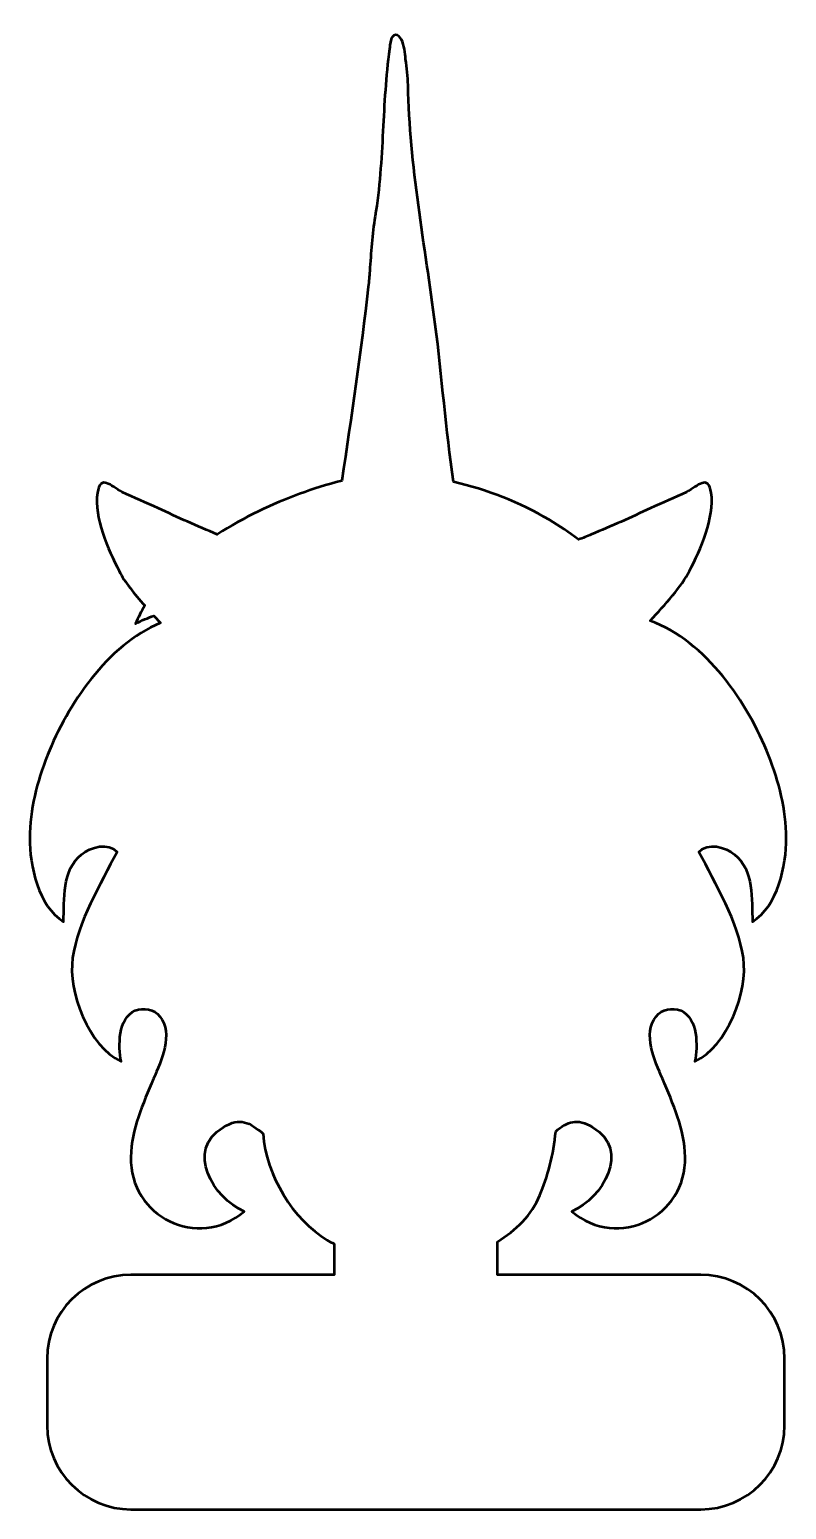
# Model space of a CAD drawing. Header units: centimetres. Extents: x -12.3 to -7.79, y -10.7 to -1.87.
import ezdxf

# ---------------------------------------------------------------- set-up
doc = ezdxf.new("R2010")
doc.units = ezdxf.units.CM
doc.header["$MEASUREMENT"] = 0
doc.layers.add('Layer 1', color=7, linetype='Continuous')

msp = doc.modelspace()

# ---------------------------------------------------------------- linework, layer by layer
at = {"layer": 'Layer 1', "lineweight": 53}
msp.add_open_spline([(-8.30005, -10.69995), (-8.30005, -10.69995), (-11.70005, -10.69995), (-11.70005, -10.69995), (-11.70005, -10.69995), (-11.97619, -10.69995), (-12.20005, -10.47609), (-12.20005, -10.19995), (-12.20005, -10.19995), (-12.20005, -10.19995), (-12.20005, -9.79995), (-12.20005, -9.79995), (-12.20005, -9.79995), (-12.20005, -9.52381), (-11.97619, -9.29995), (-11.70005, -9.29995), (-11.70005, -9.29995), (-11.70005, -9.29995), (-10.48755, -9.29995), (-10.48755, -9.29995), (-10.48755, -9.29995), (-10.48755, -9.29995), (-10.48755, -9.11535), (-10.48755, -9.11535), (-10.48755, -9.11535), (-10.50162, -9.10837), (-10.51554, -9.10082), (-10.5293, -9.09258), (-10.5293, -9.09258), (-10.73311, -8.97052), (-10.89411, -8.70687), (-10.91116, -8.45834), (-10.91116, -8.45834), (-10.99171, -8.39035), (-11.04728, -8.35838), (-11.14805, -8.41878), (-11.14805, -8.41878), (-11.3794, -8.55745), (-11.20945, -8.844), (-11.02366, -8.92181), (-11.02366, -8.92181), (-11.30166, -9.15825), (-11.70962, -8.95054), (-11.70061, -8.5974), (-11.70061, -8.5974), (-11.69634, -8.42834), (-11.62952, -8.28166), (-11.56469, -8.12955), (-11.56469, -8.12955), (-11.52025, -8.02524), (-11.44416, -7.86144), (-11.5278, -7.7579), (-11.5278, -7.7579), (-11.56151, -7.71613), (-11.62502, -7.70256), (-11.67399, -7.72377), (-11.67399, -7.72377), (-11.78086, -7.7701), (-11.77553, -7.9355), (-11.75851, -8.02792), (-11.75851, -8.02792), (-11.9506, -7.93788), (-12.07776, -7.61132), (-12.04813, -7.40942), (-12.04813, -7.40942), (-12.01642, -7.19352), (-11.88379, -6.96837), (-11.78256, -6.77788), (-11.78256, -6.77788), (-11.83509, -6.71479), (-11.94224, -6.7499), (-11.99529, -6.79159), (-11.99529, -6.79159), (-12.11081, -6.88243), (-12.09952, -7.06261), (-12.10205, -7.19347), (-12.10205, -7.19347), (-12.25315, -7.10182), (-12.30499, -6.85726), (-12.30452, -6.69515), (-12.30452, -6.69515), (-12.30406, -6.52352), (-12.26067, -6.35945), (-12.19781, -6.19999), (-12.19781, -6.19999), (-12.07909, -5.89893), (-11.84341, -5.54334), (-11.52446, -5.41011), (-11.52446, -5.41011), (-11.52446, -5.41011), (-11.5627, -5.36841), (-11.5627, -5.36841), (-11.5627, -5.36841), (-11.59984, -5.38044), (-11.63686, -5.39472), (-11.67218, -5.41573), (-11.67218, -5.41573), (-11.65705, -5.37835), (-11.6389, -5.34209), (-11.61821, -5.30694), (-11.61821, -5.30694), (-11.68036, -5.2368), (-11.73777, -5.16582), (-11.77087, -5.10042), (-11.77087, -5.10042), (-11.83558, -4.97256), (-11.92201, -4.78207), (-11.89992, -4.63476), (-11.89992, -4.63476), (-11.88281, -4.52082), (-11.82093, -4.59324), (-11.75241, -4.62944), (-11.75241, -4.62944), (-11.683, -4.66606), (-11.60831, -4.69119), (-11.53777, -4.72535), (-11.53777, -4.72535), (-11.42137, -4.78169), (-11.30401, -4.83235), (-11.18493, -4.88251), (-11.18493, -4.88251), (-11.02696, -4.7799), (-10.85368, -4.69885), (-10.69345, -4.64044), (-10.69345, -4.64044), (-10.61407, -4.61151), (-10.52947, -4.58431), (-10.44255, -4.56301), (-10.44255, -4.56301), (-10.384, -4.17798), (-10.32751, -3.7926), (-10.28399, -3.40554), (-10.28399, -3.40554), (-10.28043, -3.37398), (-10.2772, -3.34239), (-10.27513, -3.31069), (-10.27513, -3.31069), (-10.268, -3.20155), (-10.26043, -3.09201), (-10.24286, -2.9843), (-10.24286, -2.9843), (-10.21565, -2.81738), (-10.20493, -2.64452), (-10.19638, -2.47582), (-10.19638, -2.47582), (-10.18811, -2.31327), (-10.17935, -2.14819), (-10.15716, -1.9874), (-10.15716, -1.9874), (-10.15633, -1.98153), (-10.15571, -1.97311), (-10.15468, -1.96378), (-10.15468, -1.96378), (-10.14886, -1.91112), (-10.12088, -1.87014), (-10.08633, -1.93014), (-10.08633, -1.93014), (-10.06682, -1.96399), (-10.0659, -2.00974), (-10.06101, -2.04756), (-10.06101, -2.04756), (-10.05445, -2.09827), (-10.04778, -2.15046), (-10.0468, -2.20188), (-10.0468, -2.20188), (-10.03771, -2.67746), (-9.94487, -3.15893), (-9.88392, -3.63066), (-9.88392, -3.63066), (-9.84381, -3.93987), (-9.82128, -4.25797), (-9.77542, -4.56821), (-9.77542, -4.56821), (-9.57469, -4.61646), (-9.37994, -4.68977), (-9.20251, -4.79616), (-9.20251, -4.79616), (-9.14503, -4.83061), (-9.0863, -4.86977), (-9.02894, -4.91305), (-9.02894, -4.91305), (-9.00358, -4.90347), (-8.97821, -4.89335), (-8.95276, -4.88262), (-8.95276, -4.88262), (-8.8336, -4.83243), (-8.71618, -4.78174), (-8.59968, -4.72536), (-8.59968, -4.72536), (-8.52914, -4.6912), (-8.45444, -4.66606), (-8.38504, -4.62945), (-8.38504, -4.62945), (-8.31652, -4.59325), (-8.25463, -4.52084), (-8.23753, -4.63476), (-8.23753, -4.63476), (-8.21544, -4.78209), (-8.30187, -4.97256), (-8.36656, -5.10042), (-8.36656, -5.10042), (-8.41407, -5.19427), (-8.51162, -5.29962), (-8.6014, -5.39748), (-8.6014, -5.39748), (-8.26607, -5.51949), (-8.01848, -5.88887), (-7.8958, -6.19999), (-7.8958, -6.19999), (-7.83293, -6.35945), (-7.78954, -6.52352), (-7.78908, -6.69515), (-7.78908, -6.69515), (-7.78862, -6.85726), (-7.84045, -7.10182), (-7.99155, -7.19347), (-7.99155, -7.19347), (-7.99408, -7.06261), (-7.98279, -6.88243), (-8.09831, -6.79159), (-8.09831, -6.79159), (-8.15136, -6.7499), (-8.25851, -6.71479), (-8.31104, -6.77788), (-8.31104, -6.77788), (-8.20981, -6.96837), (-8.07718, -7.19352), (-8.04547, -7.40942), (-8.04547, -7.40942), (-8.01584, -7.61132), (-8.14302, -7.93788), (-8.33509, -8.02792), (-8.33509, -8.02792), (-8.31807, -7.9355), (-8.31274, -7.7701), (-8.41961, -7.72377), (-8.41961, -7.72377), (-8.46858, -7.70256), (-8.53209, -7.71613), (-8.56581, -7.7579), (-8.56581, -7.7579), (-8.64944, -7.86144), (-8.57335, -8.02524), (-8.52891, -8.12955), (-8.52891, -8.12955), (-8.46408, -8.28166), (-8.39726, -8.42834), (-8.393, -8.5974), (-8.393, -8.5974), (-8.38398, -8.95054), (-8.79194, -9.15825), (-9.06994, -8.92181), (-9.06994, -8.92181), (-8.88416, -8.844), (-8.7142, -8.55745), (-8.94555, -8.41878), (-8.94555, -8.41878), (-9.03898, -8.36278), (-9.09357, -8.38619), (-9.16522, -8.44409), (-9.16522, -8.44409), (-9.17674, -8.5799), (-9.21613, -8.72187), (-9.2599, -8.8259), (-9.2599, -8.8259), (-9.30952, -8.94381), (-9.40201, -9.03549), (-9.51256, -9.10268), (-9.51256, -9.10268), (-9.51256, -9.10268), (-9.51256, -9.29995), (-9.51256, -9.29995), (-9.51256, -9.29995), (-9.51256, -9.29995), (-8.30005, -9.29995), (-8.30005, -9.29995), (-8.30005, -9.29995), (-8.02391, -9.29995), (-7.80005, -9.52381), (-7.80005, -9.79995), (-7.80005, -9.79995), (-7.80005, -9.79995), (-7.80005, -10.19995), (-7.80005, -10.19995), (-7.80005, -10.19995), (-7.80005, -10.47609), (-8.02391, -10.69995), (-8.30005, -10.69995)], degree=3, knots=[0, 0, 0, 0, 0.0136986, 0.0136986, 0.0136986, 0.0136986, 0.0273973, 0.0273973, 0.0273973, 0.0273973, 0.0410959, 0.0410959, 0.0410959, 0.0410959, 0.0547945, 0.0547945, 0.0547945, 0.0547945, 0.0684932, 0.0684932, 0.0684932, 0.0684932, 0.0821918, 0.0821918, 0.0821918, 0.0821918, 0.0958904, 0.0958904, 0.0958904, 0.0958904, 0.109589, 0.109589, 0.109589, 0.109589, 0.1232877, 0.1232877, 0.1232877, 0.1232877, 0.1369863, 0.1369863, 0.1369863, 0.1369863, 0.1506849, 0.1506849, 0.1506849, 0.1506849, 0.1643836, 0.1643836, 0.1643836, 0.1643836, 0.1780822, 0.1780822, 0.1780822, 0.1780822, 0.1917808, 0.1917808, 0.1917808, 0.1917808, 0.2054795, 0.2054795, 0.2054795, 0.2054795, 0.2191781, 0.2191781, 0.2191781, 0.2191781, 0.2328767, 0.2328767, 0.2328767, 0.2328767, 0.2465753, 0.2465753, 0.2465753, 0.2465753, 0.260274, 0.260274, 0.260274, 0.260274, 0.2739726, 0.2739726, 0.2739726, 0.2739726, 0.2876712, 0.2876712, 0.2876712, 0.2876712, 0.3013699, 0.3013699, 0.3013699, 0.3013699, 0.3150685, 0.3150685, 0.3150685, 0.3150685, 0.3287671, 0.3287671, 0.3287671, 0.3287671, 0.3424658, 0.3424658, 0.3424658, 0.3424658, 0.3561644, 0.3561644, 0.3561644, 0.3561644, 0.369863, 0.369863, 0.369863, 0.369863, 0.3835616, 0.3835616, 0.3835616, 0.3835616, 0.3972603, 0.3972603, 0.3972603, 0.3972603, 0.4109589, 0.4109589, 0.4109589, 0.4109589, 0.4246575, 0.4246575, 0.4246575, 0.4246575, 0.4383562, 0.4383562, 0.4383562, 0.4383562, 0.4520548, 0.4520548, 0.4520548, 0.4520548, 0.4657534, 0.4657534, 0.4657534, 0.4657534, 0.4794521, 0.4794521, 0.4794521, 0.4794521, 0.4931507, 0.4931507, 0.4931507, 0.4931507, 0.5068493, 0.5068493, 0.5068493, 0.5068493, 0.5205479, 0.5205479, 0.5205479, 0.5205479, 0.5342466, 0.5342466, 0.5342466, 0.5342466, 0.5479452, 0.5479452, 0.5479452, 0.5479452, 0.5616438, 0.5616438, 0.5616438, 0.5616438, 0.5753425, 0.5753425, 0.5753425, 0.5753425, 0.5890411, 0.5890411, 0.5890411, 0.5890411, 0.6027397, 0.6027397, 0.6027397, 0.6027397, 0.6164384, 0.6164384, 0.6164384, 0.6164384, 0.630137, 0.630137, 0.630137, 0.630137, 0.6438356, 0.6438356, 0.6438356, 0.6438356, 0.6575342, 0.6575342, 0.6575342, 0.6575342, 0.6712329, 0.6712329, 0.6712329, 0.6712329, 0.6849315, 0.6849315, 0.6849315, 0.6849315, 0.6986301, 0.6986301, 0.6986301, 0.6986301, 0.7123288, 0.7123288, 0.7123288, 0.7123288, 0.7260274, 0.7260274, 0.7260274, 0.7260274, 0.739726, 0.739726, 0.739726, 0.739726, 0.7534247, 0.7534247, 0.7534247, 0.7534247, 0.7671233, 0.7671233, 0.7671233, 0.7671233, 0.7808219, 0.7808219, 0.7808219, 0.7808219, 0.7945205, 0.7945205, 0.7945205, 0.7945205, 0.8082192, 0.8082192, 0.8082192, 0.8082192, 0.8219178, 0.8219178, 0.8219178, 0.8219178, 0.8356164, 0.8356164, 0.8356164, 0.8356164, 0.8493151, 0.8493151, 0.8493151, 0.8493151, 0.8630137, 0.8630137, 0.8630137, 0.8630137, 0.8767123, 0.8767123, 0.8767123, 0.8767123, 0.890411, 0.890411, 0.890411, 0.890411, 0.9041096, 0.9041096, 0.9041096, 0.9041096, 0.9178082, 0.9178082, 0.9178082, 0.9178082, 0.9315068, 0.9315068, 0.9315068, 0.9315068, 0.9452055, 0.9452055, 0.9452055, 0.9452055, 0.9589041, 0.9589041, 0.9589041, 0.9589041, 0.9726027, 0.9726027, 0.9726027, 0.9726027, 1, 1, 1, 1], dxfattribs=at)

doc.saveas('drawing.dxf')
